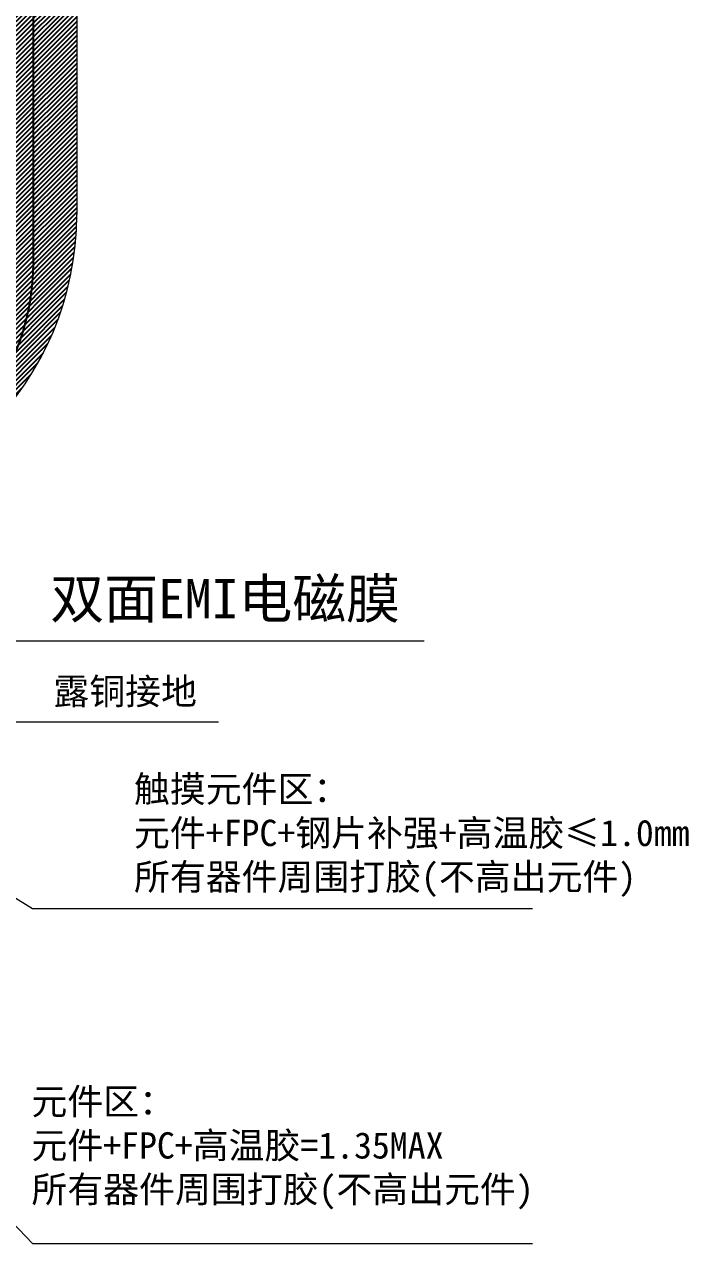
# Model space of a CAD drawing. Header units: inches. Extents: x 1765 to 5217, y -1519 to 441.
# Drawn here: x 4621.54 to 4646.79, y -783.49 to -737.16 of the extents above; entities that cross this region are included whole.
import ezdxf

# ---------------------------------------------------------------- set-up
doc = ezdxf.new("R2010")
doc.units = ezdxf.units.IN
doc.header["$MEASUREMENT"] = 0
doc.layers.add('DIM', color=3, linetype='Continuous', lineweight=15)
doc.styles.add('Arial', font='')
doc.styles.add('TITLE', font='arial.ttf')
doc.styles.add('宋体', font='')
doc.styles.get('Arial').set_extended_font_data('SimSun')
doc.styles.get('宋体').set_extended_font_data('SimSun')
doc.dimstyles.new('ISO-25$7', dxfattribs={"dimscale": 0.5, "dimtxt": 2.5, "dimasz": 2, "dimexe": 1.25, "dimexo": 0.625, "dimtad": 0, "dimdsep": 46, "dimtxsty": 'TITLE', "dimcen": 2.5, "dimclrd": 7, "dimclre": 256, "dimclrt": 7, "dimadec": 0, "dimazin": 0, "dimtfac": 1, "dimtmove": 0, "dimatfit": 0, "dimfxl": 0, "dimlwd": 9, "dimlwe": 9, "dimarcsym": 0})

msp = doc.modelspace()

# ---------------------------------------------------------------- hatches: boundary and pattern name
h = msp.add_hatch()
h.set_pattern_fill('ANSI31', color=256)
h.set_pattern_definition([(45, (2540.09216, -76.5678), (-0.088388348, 0.088388348), [])])
h.paths.add_polyline_path([(4612.034, -710.374), (4604.489, -710.374), (4604.489, -712.674), (4612.034, -712.674, -0.414214), (4621.234, -721.874), (4621.234, -744.384, -0.414214), (4612.034, -753.584), (4604.489, -753.584), (4604.489, -753.585), (4604.489, -755.884), (4612.034, -755.884, 0.414214), (4623.534, -744.384), (4623.534, -721.874, 0.414214)])
h.paths.add_polyline_path([(4604.489, -710.374), (4596.944, -710.374, 0.414214), (4585.444, -721.874), (4585.444, -744.384, 0.414214), (4596.944, -755.884), (4604.489, -755.884), (4604.489, -753.584), (4596.944, -753.584, -0.414214), (4587.744, -744.384), (4587.744, -721.874, -0.414214), (4596.944, -712.674), (4604.489, -712.674), (4604.489, -712.674)])

# ---------------------------------------------------------------- linework, layer by layer
at = {"color": 3, "lineweight": 0}
msp.add_line((4623.534, -721.874), (4623.534, -744.384), dxfattribs=at)
msp.add_lwpolyline([(4587.096, -720.494), (4587.096, -746.209, 0.414214), (4596.096, -755.209), (4612.883, -755.209, 0.414214), (4621.883, -746.209), (4621.883, -720.494, 0.414214), (4613.463, -712.074), (4595.516, -712.074, 0.414214)], format="xyb", close=True)
msp.add_arc((4612.034, -744.384), 11.5, 270, 0, dxfattribs=at)

# ---------------------------------------------------------------- texts
at = {"layer": 'DIM', "color": 251, "insert": (4622.527, -758.23), "char_height": 1.5, "attachment_point": 1, "style": '宋体'}
msp.add_mtext_dynamic_manual_height_columns('双面EMI电磁膜', width=29.00716, gutter_width=12.5, heights=[0], dxfattribs=at)
at = {"layer": 'DIM', "color": 2, "insert": (4622.645, -762.003), "char_height": 1, "width": 11.21741, "attachment_point": 1}
msp.add_mtext('{\\fSimSun|b0|i0|c134|p2;露铜接地}', dxfattribs=at)
at = {"layer": 'DIM', "color": 6, "insert": (4625.707, -765.717), "char_height": 1, "width": 51.05919, "attachment_point": 1, "style": 'Arial'}
msp.add_mtext('{\\fSimHei|b0|i0|c134|p49;触摸元件区：\\fSimHei|b0|i0|c0|p49;\\P\\fSimHei|b0|i0|c134|p49;元件\\fSimHei|b0|i0|c0|p49;+FPC+\\fSimHei|b0|i0|c134|p49;钢片补强+高温胶\\fSimHei|b0|i0|c0|p49;≤\\fSimHei|b0|i0|c134|p49;1.0\\fSimHei|b0|i0|c0|p49;mm\\fSimHei|b0|i0|c134|p49;\\P所有器件周围打胶(不高出元件)}', dxfattribs=at)
at = {"layer": 'DIM', "color": 0, "insert": (4621.81, -777.592), "char_height": 1, "width": 51.05919, "attachment_point": 1, "style": 'Arial'}
msp.add_mtext('{\\fSimHei|b0|i0|c134|p49;元件区：\\fSimHei|b0|i0|c0|p49;\\P\\fSimHei|b0|i0|c134|p49;元件\\fSimHei|b0|i0|c0|p49;+FPC\\fSimHei|b0|i0|c134|p49;+高温胶=1.35MAX\\P\\C1;所有器件周围打胶(不高出元件)}', dxfattribs=at)

# ---------------------------------------------------------------- leaders
at = {"layer": 'DIM', "color": 5}
for points in [[(4616.474, -759.967), (4621.11, -760.588), (4636.734, -760.588)], [(4616.474, -763.036), (4621.11, -763.657), (4628.922, -763.657)]]:
    msp.add_leader(points, dimstyle='ISO-25$7', override={"dimclrd": 3}, dxfattribs=at)
at = {"layer": 'DIM'}
for points in [[(4618.201, -768.531), (4621.852, -770.753), (4640.859, -770.753)], [(4617.629, -779.127), (4621.852, -783.491), (4640.859, -783.491)]]:
    msp.add_leader(points, dimstyle='ISO-25$7', override={"dimclrd": 3}, dxfattribs=at)

doc.saveas('drawing.dxf')
